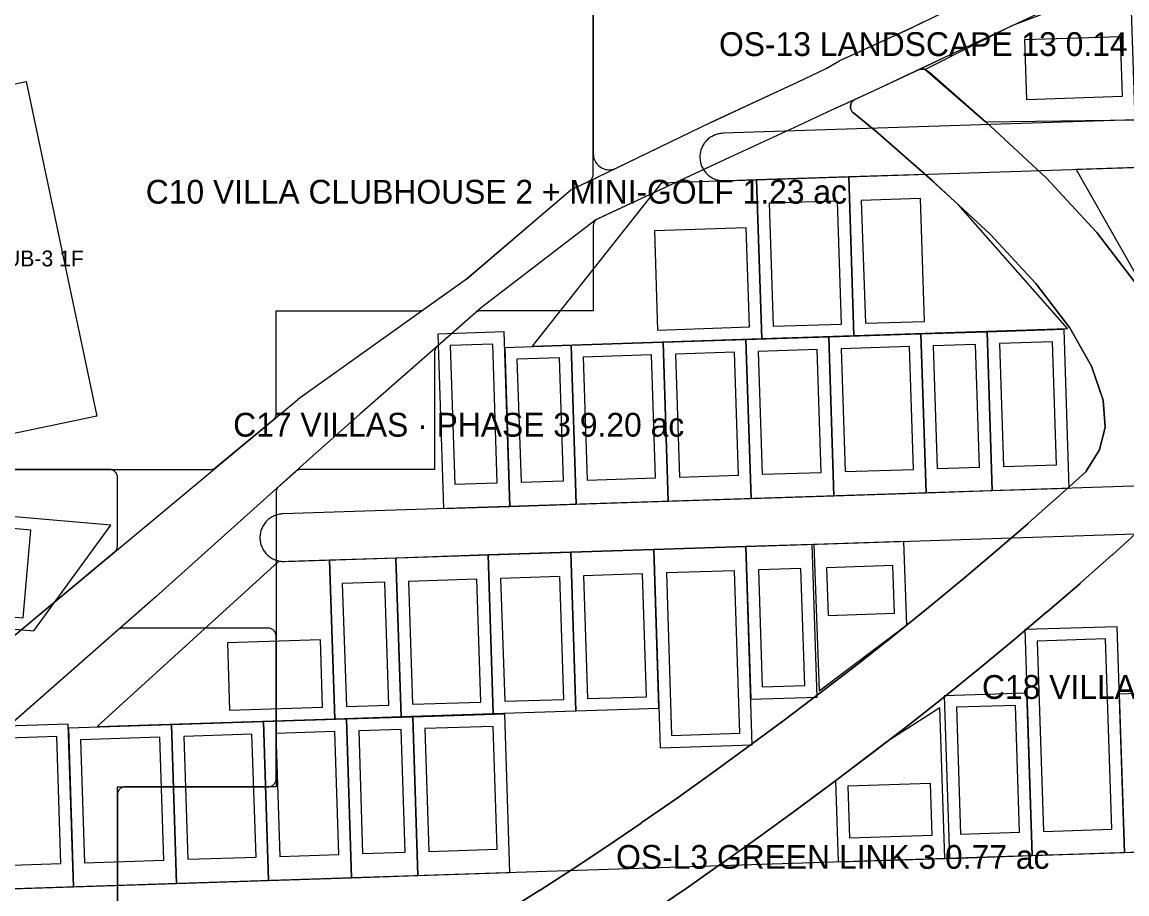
# Model space of a CAD drawing. Extents: x 32 to 940, y -21 to 684.
# Drawn here: x 488 to 627.3, y 176.5 to 286.4 of the extents above; entities that cross this region are included whole.
import ezdxf

# ---------------------------------------------------------------- set-up
doc = ezdxf.new("R2010")
doc.units = 0
for name, color, linetype, lineweight in [('BUILDING-CLUBHOUSE', 4, 'Continuous', 0), ('GREEN-IN-VILLAS', 3, 'Continuous', 0), ('GREEN-LANDSCAPE', 3, 'Continuous', 0), ('PLOT', 4, 'Continuous', 0), ('ROAD-TERTIARY', 7, 'Continuous', 0), ('SITE-BOUNDARY', 7, 'Continuous', 0), ('TEXT-PLOT', 7, 'Continuous', 0), ('TEXT-ZONE', 7, 'Continuous', 0), ('VILLA-HOUSE', 7, 'Continuous', 0), ('ZONE-CLUBHOUSE', 4, 'Continuous', 0), ('ZONE-VILLAS', 2, 'Continuous', 0)]:
    doc.layers.add(name, color=color, linetype=linetype, lineweight=lineweight)

msp = doc.modelspace()

# ---------------------------------------------------------------- linework, layer by layer
at = {"layer": 'BUILDING-CLUBHOUSE'}
msp.add_lwpolyline([(476.3, 232.29), (467.42, 274.47), (488.51, 278.91), (497.39, 236.73)], close=True, dxfattribs=at)
at = {"layer": 'GREEN-IN-VILLAS'}
for points in [[(628.39, 253.43), (623.48, 259.88), (623.42, 259.96), (617.14, 266.71), (617.09, 266.76), (609.48, 273.81), (609.45, 273.83), (602.39, 280.02), (602.36, 280.04), (602.1, 280.26), (602.01, 280.32), (601.93, 280.37), (601.83, 280.41), (601.74, 280.44), (601.64, 280.47), (601.54, 280.48), (601.43, 280.48), (601.33, 280.47), (601.23, 280.46), (601.13, 280.43), (601.04, 280.39), (595.39, 277.74), (595.39, 277.74), (593, 276.63), (592.91, 276.59), (592.83, 276.54), (592.76, 276.48), (592.69, 276.41), (592.63, 276.34), (592.57, 276.26), (592.52, 276.17), (592.49, 276.08), (592.45, 275.99), (592.43, 275.9), (592.42, 275.8), (592.42, 275.71), (592.42, 275.61), (592.44, 275.52), (592.47, 275.42), (592.5, 275.33), (592.54, 275.25), (592.59, 275.16), (592.65, 275.09), (592.71, 275.01), (592.79, 274.95), (595.91, 272.4), (595.92, 272.39), (602.77, 266.4), (602.78, 266.39), (610.03, 259.66), (610.06, 259.64), (615.77, 253.49), (615.81, 253.46), (620.03, 247.9), (620.07, 247.84), (622.84, 242.94), (622.85, 242.92), (622.86, 242.9), (624.27, 238.75), (624.27, 238.73), (624.27, 238.71), (624.52, 235.36), (624.52, 235.33), (624.52, 235.3), (623.84, 232.5), (623.83, 232.48), (623.81, 232.46), (622.14, 229.78), (622.13, 229.77), (622.12, 229.75), (618.75, 226.69), (618.75, 226.69), (614.78, 223.17), (614.78, 223.16), (610.71, 219.64), (610.71, 219.64), (606.54, 216.11), (606.53, 216.11), (602.25, 212.58), (602.25, 212.58), (597.87, 209.04), (597.87, 209.04), (593.38, 205.51), (593.38, 205.5), (588.79, 201.96), (588.78, 201.96), (584.08, 198.41), (579.46, 194.99), (574.9, 191.68), (570.43, 188.5), (570.43, 188.5), (566.03, 185.44), (566.03, 185.43), (561.71, 182.49), (561.7, 182.49), (557.46, 179.67), (557.45, 179.67), (553.29, 176.97), (553.28, 176.97), (549.07, 174.32)], [(567.29, 174.2), (571.7, 177.19), (571.7, 177.2), (576.18, 180.32), (576.19, 180.32), (580.74, 183.56), (580.75, 183.57), (585.37, 186.92), (585.38, 186.93), (590.07, 190.41), (590.08, 190.41), (594.85, 194.01), (594.86, 194.02), (599.52, 197.61), (599.53, 197.62), (604.1, 201.22), (604.11, 201.23), (608.57, 204.82), (608.58, 204.83), (612.94, 208.43), (612.95, 208.44), (617.2, 212.04), (617.21, 212.04), (621.37, 215.64), (621.38, 215.65), (625.43, 219.25), (625.44, 219.25), (629.78, 223.2)]]:
    msp.add_lwpolyline(points, dxfattribs=at)
at = {"layer": 'GREEN-LANDSCAPE'}
msp.add_lwpolyline([(560, 288), (560, 269.78), (560.01, 269.59), (560.04, 269.4), (560.08, 269.21), (560.15, 269.03), (560.23, 268.86), (560.32, 268.69), (560.44, 268.53), (560.56, 268.39), (560.7, 268.26), (560.86, 268.14), (561.02, 268.04), (561.19, 267.95), (561.37, 267.88), (561.55, 267.83), (561.74, 267.8), (561.94, 267.78), (562.13, 267.78), (562.32, 267.81), (562.51, 267.85), (562.69, 267.9), (562.87, 267.98), (574.88, 273.76), (574.88, 273.76), (574.88, 273.76), (574.88, 273.76), (574.89, 273.76), (585.82, 278.88), (585.84, 278.88), (589.29, 280.52), (589.43, 280.6), (590.94, 281.47), (590.97, 281.48), (590.98, 281.49), (591, 281.5), (591.02, 281.51), (600.33, 285.77), (600.36, 285.79), (601.21, 286.2), (601.38, 286.3), (601.55, 286.41)], dxfattribs=at)
at = {"layer": 'PLOT'}
for points in [[(601.83, 280.41), (609.45, 273.83), (628.31, 274.09), (627.75, 291.58), (612.86, 285.95)], [(637.62, 268.35), (620.87, 267.81), (632.04, 248.16), (638.27, 248.36)], [(580.59, 266.5), (568.54, 266.1), (552.31, 245.56), (581.24, 246.51)], [(592.2, 266.87), (580.59, 266.5), (581.24, 246.51), (592.85, 246.88)], [(592.2, 266.87), (592.85, 246.88), (619.78, 247.76), (606, 263.4), (601.86, 267.19)], [(541.13, 225.08), (549.48, 225.35), (548.77, 247.34), (540.41, 247.07)], [(579.89, 226.34), (590.34, 226.68), (589.69, 246.67), (579.24, 246.33)], [(590.34, 226.68), (601.95, 227.06), (601.3, 247.05), (589.69, 246.67)], [(601.95, 227.06), (610.3, 227.33), (609.65, 247.32), (601.3, 247.05)], [(610.3, 227.33), (620, 227.65), (619.35, 247.64), (609.65, 247.32)], [(549.48, 225.35), (557.84, 225.62), (557.19, 245.61), (548.83, 245.34)], [(557.84, 225.62), (569.45, 226), (568.8, 245.99), (557.19, 245.61)], [(569.45, 226), (579.89, 226.34), (579.24, 246.33), (568.8, 245.99)], [(479.24, 224.71), (478.03, 210.65), (489.48, 209.66), (499.17, 222.99)], [(579.23, 220.28), (567.62, 219.9), (568.43, 194.91), (580.04, 195.29)], [(587.58, 220.55), (579.23, 220.28), (579.85, 201.04), (588.21, 201.31)], [(587.81, 220.56), (588.46, 202.1), (599.51, 210.43), (599.17, 220.93)], [(535.12, 218.84), (526.76, 218.57), (527.41, 198.58), (535.77, 198.85)], [(546.73, 219.22), (535.12, 218.84), (535.77, 198.85), (547.38, 199.23)], [(557.17, 219.56), (546.73, 219.22), (547.38, 199.23), (557.82, 199.57)], [(567.62, 219.9), (557.17, 219.56), (557.82, 199.57), (568.27, 199.91)], [(526.76, 218.57), (520.27, 218.36), (497.43, 197.6), (527.41, 198.58)], [(615.35, 181.32), (626.96, 181.7), (626.03, 210.18), (614.42, 209.81)], [(604.91, 180.98), (615.35, 181.32), (614.68, 201.81), (604.24, 201.47)], [(626.96, 181.7), (635.32, 181.97), (634.66, 201.96), (626.31, 201.69)], [(590.55, 190.77), (590.89, 180.52), (604.33, 180.96), (603.71, 199.95), (596.92, 195.61)], [(484.02, 177.05), (494.47, 177.39), (493.8, 197.88), (483.35, 197.54)], [(494.47, 177.39), (507.47, 177.81), (506.82, 197.8), (493.82, 197.38)], [(507.47, 177.81), (519.07, 178.19), (518.42, 198.18), (506.82, 197.8)], [(519.07, 178.19), (529.52, 178.53), (528.87, 198.52), (518.42, 198.18)], [(529.52, 178.53), (537.88, 178.8), (537.23, 198.79), (528.87, 198.52)], [(537.88, 178.8), (549.48, 179.18), (548.83, 199.17), (537.23, 198.79)]]:
    msp.add_lwpolyline(points, close=True, dxfattribs=at)
at = {"layer": 'ROAD-TERTIARY'}
for points in [[(719.27, 277.03), (576.34, 272.38), (576.2, 272.37), (576.06, 272.36), (575.91, 272.33), (575.77, 272.31), (575.63, 272.27), (575.49, 272.23), (575.36, 272.18), (575.22, 272.12), (575.09, 272.06), (574.97, 271.99), (574.84, 271.92), (574.72, 271.84), (574.61, 271.75), (574.49, 271.66), (574.39, 271.57), (574.28, 271.47), (574.18, 271.36), (574.09, 271.25), (574, 271.13), (573.92, 271.01), (573.85, 270.89), (573.78, 270.76), (573.72, 270.63), (573.66, 270.5), (573.61, 270.37), (573.56, 270.23), (573.53, 270.09), (573.5, 269.95), (573.47, 269.81), (573.45, 269.66), (573.44, 269.52), (573.44, 269.37), (573.45, 269.23), (573.46, 269.09), (573.47, 268.94), (573.5, 268.8), (573.53, 268.66), (573.57, 268.52), (573.61, 268.38), (573.66, 268.25), (573.72, 268.12), (573.79, 267.99), (573.86, 267.86), (573.93, 267.74), (574.01, 267.62), (574.1, 267.5), (574.2, 267.39), (574.29, 267.29), (574.4, 267.19), (574.5, 267.09), (574.62, 267), (574.73, 266.92), (574.86, 266.84), (574.98, 266.76), (575.11, 266.69), (575.24, 266.63), (575.37, 266.58), (575.51, 266.53), (575.65, 266.49), (575.79, 266.45), (575.93, 266.43), (576.07, 266.4), (576.21, 266.39), (576.36, 266.38), (576.5, 266.38), (576.54, 266.38), (719.46, 271.04)], [(679.79, 229.57), (520.87, 224.4), (520.73, 224.39), (520.59, 224.38), (520.44, 224.35), (520.3, 224.33), (520.16, 224.29), (520.02, 224.25), (519.89, 224.2), (519.75, 224.14), (519.62, 224.08), (519.5, 224.01), (519.37, 223.94), (519.25, 223.86), (519.14, 223.78), (519.02, 223.68), (518.92, 223.59), (518.81, 223.49), (518.72, 223.38), (518.62, 223.27), (518.54, 223.15), (518.46, 223.03), (518.38, 222.91), (518.31, 222.78), (518.25, 222.66), (518.19, 222.52), (518.14, 222.39), (518.09, 222.25), (518.06, 222.11), (518.03, 221.97), (518, 221.83), (517.99, 221.68), (517.98, 221.54), (517.97, 221.39), (517.98, 221.25), (517.99, 221.11), (518, 220.96), (518.03, 220.82), (518.06, 220.68), (518.1, 220.54), (518.14, 220.4), (518.2, 220.27), (518.25, 220.13), (518.32, 220.01), (518.39, 219.88), (518.46, 219.76), (518.54, 219.64), (518.63, 219.52), (518.73, 219.41), (518.82, 219.31), (518.93, 219.21), (519.04, 219.11), (519.15, 219.02), (519.26, 218.94), (519.39, 218.86), (519.51, 218.78), (519.64, 218.72), (519.77, 218.65), (519.9, 218.6), (520.04, 218.55), (520.18, 218.51), (520.32, 218.47), (520.46, 218.45), (520.6, 218.43), (520.75, 218.41), (520.89, 218.4), (521.03, 218.4), (521.07, 218.4), (679.99, 223.58)], [(639.31, 182.08), (444.42, 175.74)]]:
    msp.add_lwpolyline(points, dxfattribs=at)
at = {"layer": 'SITE-BOUNDARY'}
for points in [[(471.93, 196.56), (522.73, 238.83), (522.74, 238.84), (522.76, 238.85), (544.01, 254.02), (557.13, 265.22), (557.14, 265.23), (557.15, 265.24), (559.21, 266.22), (574.88, 273.76), (574.88, 273.76), (585.83, 278.88), (589.36, 280.56), (590.97, 281.48), (590.98, 281.49), (591, 281.5), (600.35, 285.78), (620.33, 295.46), (620.33, 295.46), (643.47, 306.4)], [(631.78, 294.87), (625.57, 291.94), (625.57, 291.94), (605, 282.25), (605, 282.25), (595.39, 277.74), (595.39, 277.74), (589.5, 275.02), (585.91, 273.37), (577.17, 269.31), (560.32, 261.48), (545.91, 250.41), (537.28, 242.85), (531.21, 237.53), (530.56, 236.96), (525.04, 232.04), (525.04, 232.04), (504.83, 213.96), (504.83, 213.96), (462.75, 177.02)]]:
    msp.add_lwpolyline(points, dxfattribs=at)
at = {"layer": 'VILLA-HOUSE'}
for points in [[(614.61, 276.65), (626.72, 277.04), (626.47, 284.54), (614.37, 284.14)], [(590.79, 263.83), (582.19, 263.55), (582.69, 248.05), (591.3, 248.33)], [(601.24, 264.17), (593.79, 263.92), (594.3, 248.43), (601.74, 248.67)], [(579.28, 260.45), (567.7, 260.07), (568.11, 247.58), (579.69, 247.96)], [(542.53, 228.13), (547.89, 228.3), (547.32, 245.79), (541.96, 245.62)], [(591.74, 229.73), (600.35, 230.01), (599.85, 245.5), (591.24, 245.22)], [(603.35, 230.11), (608.71, 230.28), (608.2, 245.77), (602.84, 245.6)], [(611.71, 230.38), (618.4, 230.6), (617.9, 246.09), (611.2, 245.87)], [(550.89, 228.4), (556.24, 228.57), (555.74, 244.07), (550.38, 243.89)], [(559.24, 228.67), (567.85, 228.95), (567.35, 244.44), (558.74, 244.16)], [(570.85, 229.05), (578.3, 229.29), (577.79, 244.78), (570.35, 244.54)], [(581.3, 229.39), (588.74, 229.63), (588.24, 245.12), (580.79, 244.88)], [(482.1, 222.96), (481.14, 211.89), (488.12, 211.29), (489.07, 222.36)], [(586.18, 217.5), (580.82, 217.33), (581.3, 202.58), (586.66, 202.76)], [(597.77, 217.88), (589.41, 217.61), (589.6, 211.61), (597.96, 211.88)], [(545.33, 216.17), (536.72, 215.89), (537.22, 200.4), (545.83, 200.68)], [(555.77, 216.51), (548.32, 216.27), (548.83, 200.78), (556.28, 201.02)], [(566.22, 216.85), (558.77, 216.61), (559.27, 201.12), (566.72, 201.36)], [(577.82, 217.23), (569.22, 216.95), (569.88, 196.46), (578.49, 196.74)], [(533.72, 215.79), (528.36, 215.62), (528.87, 200.13), (534.22, 200.3)], [(525.59, 208.53), (513.87, 208.14), (514.15, 199.65), (525.87, 200.03)], [(616.75, 184.37), (625.36, 184.65), (624.58, 208.64), (615.97, 208.36)], [(606.31, 184.03), (613.75, 184.27), (613.23, 200.26), (605.79, 200.02)], [(508.87, 180.86), (517.48, 181.14), (516.97, 196.63), (508.36, 196.35)], [(520.48, 181.23), (527.92, 181.48), (527.42, 196.97), (519.97, 196.73)], [(530.92, 181.57), (536.28, 181.75), (535.78, 197.24), (530.42, 197.07)], [(539.28, 181.85), (547.89, 182.13), (547.38, 197.62), (538.77, 197.34)], [(485.42, 180.09), (492.87, 180.34), (492.35, 196.33), (484.9, 196.09)], [(495.87, 180.43), (505.87, 180.76), (505.37, 196.25), (495.36, 195.93)], [(592.29, 183.57), (602.73, 183.91), (602.52, 190.41), (592.08, 190.07)]]:
    msp.add_lwpolyline(points, close=True, dxfattribs=at)
at = {"layer": 'ZONE-CLUBHOUSE'}
msp.add_lwpolyline([(461, 230), (511.76, 230), (511.85, 230), (511.95, 230.02), (512.05, 230.04), (512.14, 230.08), (512.23, 230.12), (512.32, 230.17), (512.39, 230.23), (519.64, 236.26), (519.71, 236.33), (519.78, 236.4), (519.83, 236.48), (519.88, 236.56), (519.93, 236.65), (519.96, 236.74), (519.98, 236.83), (520, 236.93), (520, 237.03), (520, 249.98), (520, 250), (520.02, 250), (538.06, 250), (538.16, 250.01), (538.26, 250.02), (538.36, 250.05), (538.46, 250.08), (538.55, 250.13), (538.64, 250.19), (542.14, 252.68), (543.98, 254), (544.05, 254.05), (557.12, 265.22), (557.13, 265.22), (557.14, 265.23), (557.15, 265.24), (557.16, 265.25), (558.78, 266.01), (559.21, 266.22), (559.21, 266.22), (559.22, 266.22), (559.43, 266.33), (559.43, 266.33), (559.52, 266.37), (559.61, 266.43), (559.69, 266.5), (559.76, 266.57), (559.82, 266.65), (559.87, 266.74), (559.92, 266.83), (559.95, 266.93), (559.98, 267.02), (559.99, 267.12), (560, 267.23), (560, 289)], dxfattribs=at)
at = {"layer": 'ZONE-VILLAS'}
for points in [[(621.24, 289.9), (605, 282.25), (605, 282.25), (601.04, 280.39), (601.13, 280.43), (601.23, 280.46), (601.33, 280.47), (601.43, 280.48), (601.54, 280.48), (601.64, 280.47), (601.74, 280.44), (601.83, 280.41), (601.93, 280.37), (602.01, 280.32), (602.1, 280.26), (602.36, 280.04), (602.39, 280.02), (609.45, 273.83), (609.48, 273.81), (617.09, 266.76), (617.14, 266.71), (623.42, 259.96), (623.48, 259.88), (628.39, 253.43)], [(549.07, 174.32), (553.28, 176.97), (553.29, 176.97), (557.45, 179.67), (557.46, 179.67), (561.7, 182.49), (561.71, 182.49), (566.03, 185.43), (566.03, 185.44), (570.43, 188.5), (570.43, 188.5), (574.9, 191.68), (579.46, 194.99), (584.08, 198.41), (588.78, 201.96), (588.79, 201.96), (593.38, 205.5), (593.38, 205.51), (597.87, 209.04), (597.87, 209.04), (602.25, 212.58), (602.25, 212.58), (606.53, 216.11), (606.54, 216.11), (610.71, 219.64), (610.71, 219.64), (614.78, 223.16), (614.78, 223.17), (618.75, 226.69), (618.75, 226.69), (622.12, 229.75), (622.13, 229.77), (622.14, 229.78), (623.81, 232.46), (623.83, 232.48), (623.84, 232.5), (624.52, 235.3), (624.52, 235.33), (624.52, 235.36), (624.27, 238.71), (624.27, 238.73), (624.27, 238.75), (622.86, 242.9), (622.85, 242.92), (622.84, 242.94), (620.07, 247.84), (620.03, 247.9), (615.81, 253.46), (615.77, 253.49), (610.06, 259.64), (610.03, 259.66), (602.78, 266.39), (602.77, 266.4), (595.92, 272.39), (595.91, 272.4), (592.79, 274.95), (592.71, 275.01), (592.65, 275.09), (592.59, 275.16), (592.54, 275.25), (592.5, 275.33), (592.47, 275.42), (592.44, 275.52), (592.42, 275.61), (592.42, 275.71), (592.42, 275.8), (592.43, 275.9), (592.45, 275.99), (592.49, 276.08), (592.52, 276.17), (592.57, 276.26), (592.63, 276.34), (592.69, 276.41), (592.76, 276.48), (592.83, 276.54), (592.91, 276.59), (593, 276.63), (589.5, 275.02), (589.5, 275.02), (585.91, 273.37), (585.9, 273.37), (585.9, 273.37), (577.17, 269.31), (577.17, 269.31), (577.17, 269.31), (560.58, 261.6), (560.58, 261.6), (560.49, 261.56), (560.42, 261.5), (560.34, 261.44), (560.27, 261.38), (560.21, 261.31), (560.16, 261.23), (560.11, 261.15), (560.07, 261.06), (560.04, 260.97), (560.02, 260.88), (560, 260.79), (560, 260.69), (560, 250.02), (560, 250), (559.98, 250), (545.82, 250), (545.72, 249.99), (545.62, 249.98), (545.52, 249.95), (545.42, 249.92), (545.33, 249.87), (545.24, 249.82), (545.16, 249.75), (540.34, 245.53), (540.27, 245.46), (540.21, 245.39), (540.16, 245.31), (540.11, 245.23), (540.07, 245.15), (540.04, 245.06), (540.02, 244.97), (540, 244.87), (540, 244.78), (540, 230.02), (540, 230), (539.98, 230), (523.15, 230), (523.04, 229.99), (522.94, 229.98), (522.84, 229.95), (522.74, 229.91), (522.65, 229.87), (522.56, 229.81), (522.48, 229.75), (520.33, 227.83), (520.27, 227.76), (520.21, 227.69), (520.15, 227.61), (520.11, 227.53), (520.07, 227.45), (520.04, 227.36), (520.02, 227.27), (520, 227.17), (520, 227.08), (520, 190.02), (520, 190), (519.98, 190), (501, 190), (500.9, 190), (500.8, 189.98), (500.71, 189.96), (500.62, 189.92), (500.53, 189.88), (500.44, 189.83), (500.37, 189.77), (500.29, 189.71), (500.23, 189.63), (500.17, 189.56), (500.12, 189.47), (500.08, 189.38), (500.04, 189.29), (500.02, 189.2), (500, 189.1), (500, 189), (500, 171)], [(471.94, 196.57), (499.64, 219.62), (499.71, 219.68), (499.78, 219.76), (499.83, 219.83), (499.88, 219.92), (499.93, 220.01), (499.96, 220.1), (499.98, 220.19), (500, 220.29), (500, 220.39), (500, 229), (500, 229.1), (499.98, 229.2), (499.96, 229.29), (499.92, 229.38), (499.88, 229.47), (499.83, 229.56), (499.77, 229.63), (499.71, 229.71), (499.63, 229.77), (499.56, 229.83), (499.47, 229.88), (499.38, 229.92), (499.29, 229.96), (499.2, 229.98), (499.1, 230), (499, 230), (460.02, 230)], [(629.78, 223.2), (625.44, 219.25), (625.43, 219.25), (621.38, 215.65), (621.37, 215.64), (617.21, 212.04), (617.2, 212.04), (612.95, 208.44), (612.94, 208.43), (608.58, 204.83), (608.57, 204.82), (604.11, 201.23), (604.1, 201.22), (599.53, 197.62), (599.52, 197.61), (594.86, 194.02), (594.85, 194.01), (590.08, 190.41), (590.07, 190.41), (585.38, 186.93), (585.37, 186.92), (580.75, 183.57), (580.74, 183.56), (576.19, 180.32), (576.18, 180.32), (571.7, 177.2), (571.7, 177.19), (567.29, 174.2)], [(500, 170.02), (500, 189.98), (500, 190), (500.02, 190), (519, 190), (519.1, 190), (519.2, 190.02), (519.29, 190.04), (519.38, 190.08), (519.47, 190.12), (519.56, 190.17), (519.63, 190.23), (519.71, 190.29), (519.77, 190.37), (519.83, 190.44), (519.88, 190.53), (519.92, 190.62), (519.96, 190.71), (519.98, 190.8), (520, 190.9), (520, 191), (520, 209), (520, 209.1), (519.98, 209.2), (519.96, 209.29), (519.92, 209.38), (519.88, 209.47), (519.83, 209.56), (519.77, 209.63), (519.71, 209.71), (519.63, 209.77), (519.56, 209.83), (519.47, 209.88), (519.38, 209.92), (519.29, 209.96), (519.2, 209.98), (519.1, 210), (519, 210), (500.7, 210), (500.59, 209.99), (500.49, 209.98), (500.39, 209.95), (500.3, 209.92), (500.21, 209.87), (500.12, 209.82), (500.04, 209.75), (462.76, 177.03)]]:
    msp.add_lwpolyline(points, dxfattribs=at)

# ---------------------------------------------------------------- texts
at = {"layer": 'TEXT-PLOT'}
msp.add_text('CLUB-3 1F', height=2, dxfattribs=at).set_placement((482.4, 255.6))
at = {"layer": 'TEXT-ZONE'}
for s, p in [('OS-13 LANDSCAPE 13 0.14 ac', (575.85, 282.12)), ('C10 VILLA CLUBHOUSE 2 + MINI-GOLF 1.23 ac', (503.58, 263.51)), ('C17 VILLAS · PHASE 3 9.20 ac', (514.6, 234.14)), ('C18 VILLAS · PHASE 4 8.17 ac', (609.01, 201.08)), ('OS-L3 GREEN LINK 3 0.77 ac', (562.88, 179.66))]:
    msp.add_text(s, height=3, dxfattribs=at).set_placement(p)

doc.saveas('drawing.dxf')
